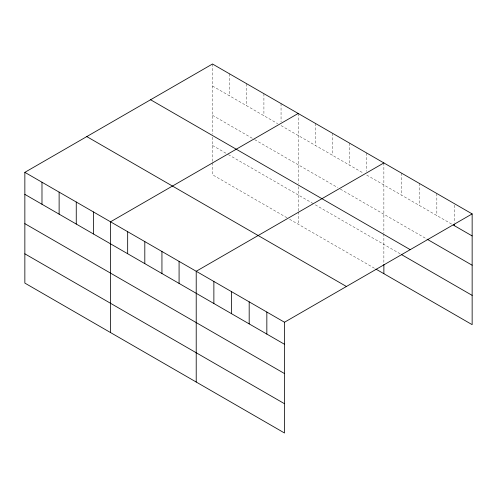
<?xml version="1.0" encoding="UTF-8"?>
<svg xmlns="http://www.w3.org/2000/svg" width="497" height="497" viewBox="0 0 497 497"><rect width="100%" height="100%" fill="white"/><g stroke="black" fill="none" stroke-linecap="round" stroke-linejoin="round"><path stroke-width="0.37" stroke-dasharray="2.48 1.86" d="M212.505 64.001L212.505 134.165M212.505 86.031L277.755 123.703M281.053 125.604L363.437 173.167M366.736 175.074L451.879 224.228M212.505 115.31L254.029 139.284M254.688 139.663L337.736 187.611M340.37 189.133L426.376 238.784M212.505 145.478L227.663 154.225M228.322 154.61L314.005 204.074M315.322 204.839L401.526 254.607M286.98 217.754L212.505 174.758L212.505 162.426M289.621 219.276L375.303 268.747M454.494 205.23L454.494 222.699M436.838 193.519L436.838 215.549M419.182 183.325L419.182 205.354M401.526 173.13L401.526 195.159M383.87 162.935L383.87 233.099M383.87 233.857L383.87 263.677M366.736 153.045L366.736 171.272M349.596 143.148L349.596 165.178M332.462 133.252L332.462 155.288M315.322 123.362L315.322 145.391M298.188 113.465L298.188 183.629M298.188 186.648L298.188 211.126M298.188 211.896L298.188 224.222M281.053 103.575L281.053 121.808M263.913 93.678L263.913 115.708M246.779 83.788L246.779 105.818M229.639 73.891L229.639 95.921M212.505 137.178L212.505 161.655"/><path stroke-width="0.75" d="M24.85 172.341L284.495 322.242L284.495 432.999L24.85 283.097L24.85 172.341L212.505 64.001L472.15 213.903L472.15 324.659L375.962 269.125M298.188 113.465L110.533 221.811L110.533 332.568M383.87 162.935L196.216 271.275L196.216 382.031M284.495 322.242L472.15 213.903M453.183 224.986L472.15 235.932M427.029 239.163L472.15 265.212M150.579 99.754L410.224 249.656M401.526 254.607L472.15 295.38M86.776 136.588L346.421 286.489M24.85 194.37L284.495 344.278M24.85 223.65L284.495 373.558M24.85 253.818L284.495 403.719M454.494 224.222L454.494 225.737M383.87 264.447L383.87 273.692M266.839 312.054L266.839 334.083M249.183 301.859L249.183 323.889M231.527 291.664L231.527 313.694M213.872 281.47L213.872 303.499M179.082 261.385L179.082 283.414M161.941 251.488L161.941 273.518M144.807 241.598L144.807 263.627M127.667 231.701L127.667 253.731M93.399 211.915L93.399 233.944M76.258 202.018L76.258 224.054M59.124 192.128L59.124 214.157M41.984 182.231L41.984 204.261"/></g></svg>
